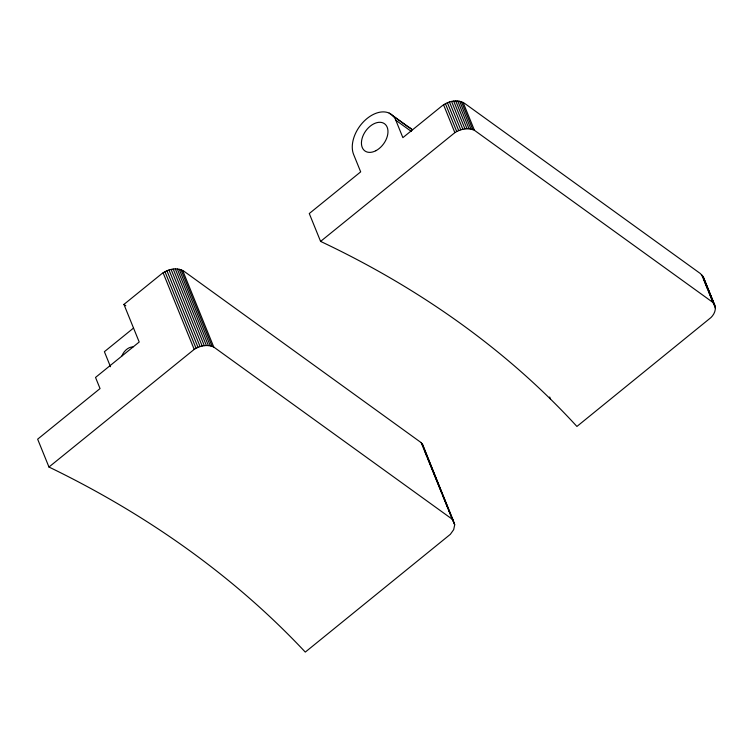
<?xml version="1.0" encoding="UTF-8"?>
<svg xmlns="http://www.w3.org/2000/svg" width="753" height="753" viewBox="0 0 753 753"><rect width="100%" height="100%" fill="white"/><g stroke="black" fill="none" stroke-linecap="round" stroke-linejoin="round"><path stroke-width="1.13" d="M454.699 524.775L453.683 529.651L450.35 534.319L305.294 652.089A1405.644 979.964 -22.1 0 0 48.964 467.029L37.65 439.178L100.045 388.576L95.527 377.441L139.201 342.013L123.934 304.41L161.377 274.054C167.58 269.16 177.087 266.807 184.108 271.334L421.172 442.632L422.913 445.183L454.699 524.775L452.073 518.299M395.805 120.235L402.874 137.639L441.832 106.051C448.035 101.156 457.551 98.803 464.573 103.33L700.394 273.574L703.368 277.179L714.663 304.984C716.545 309.427 714.221 314.377 711.001 317.521L576.92 426.452C505.207 348.121 416.39 286.611 320.59 241.402L309.276 213.541L360.678 171.863L353.609 154.45A28.36 18.627 -54.2 0 1 367.059 118.503A28.36 18.627 -54.2 0 1 395.805 120.235L411.373 131.474M133.516 328.073L104.394 351.698L110.493 366.739M320.59 241.402L454.859 132.641C460.525 128.989 468.121 127.342 474.437 130.307L712.922 302.442L714.663 304.984M48.964 467.029L194.199 349.392C199.865 345.74 207.461 344.083 213.767 347.048L452.271 519.231L454.492 523.231M393.104 115.943L412.333 129.817A28.36 18.627 -54.2 0 0 408.38 126.984L389.15 113.11M123.934 304.41L125.798 305.756M703.368 277.179L715.143 306.443M702.624 275.833L713.919 303.647M704.488 281.245L707.971 289.801M708.837 291.938L715.35 307.986M701.627 274.629L712.922 302.442M463.123 102.455L474.437 130.307M461.485 101.759L472.799 129.61M459.697 101.269L471.002 129.121M457.768 100.987L469.081 128.838M455.744 100.911L467.058 128.772M453.664 101.062L464.978 128.914M451.555 101.42L462.86 129.271M449.447 101.984L460.761 129.836M447.395 102.737L458.699 130.589M445.418 103.679L456.723 131.54M443.555 104.789L454.859 132.641M549.681 396.982L550.547 399.128M422.16 443.837L453.268 520.436M424.908 451.414L427.102 456.807M427.977 458.963L432.363 469.75M433.239 471.915L442.002 493.488M443.31 496.726L445.061 501.037M445.936 503.202L448.129 508.595M449.004 510.75L450.322 513.988M421.172 442.632L452.271 519.231M182.659 270.449L213.767 347.048M181.031 269.762L212.13 346.361M179.233 269.273L210.341 345.872M177.313 268.99L208.412 345.589M175.289 268.915L206.388 345.514M173.199 269.066L204.308 345.665M171.091 269.423L202.19 346.022M168.992 269.979L200.091 346.578M166.931 270.741L198.039 347.34M164.954 271.682L196.062 348.281M163.09 272.793L194.199 349.392M422.913 445.183L423.393 446.633M703.848 278.638L704.055 280.172M121.939 355.905A10.486 6.89 -54.2 0 1 132.97 346.964M375.851 150.722A16.773 11.022 -54.2 0 0 385.592 124.687A16.773 11.022 -54.2 0 0 362.682 136.622A16.773 11.022 -54.2 0 0 375.851 150.722"/></g></svg>
